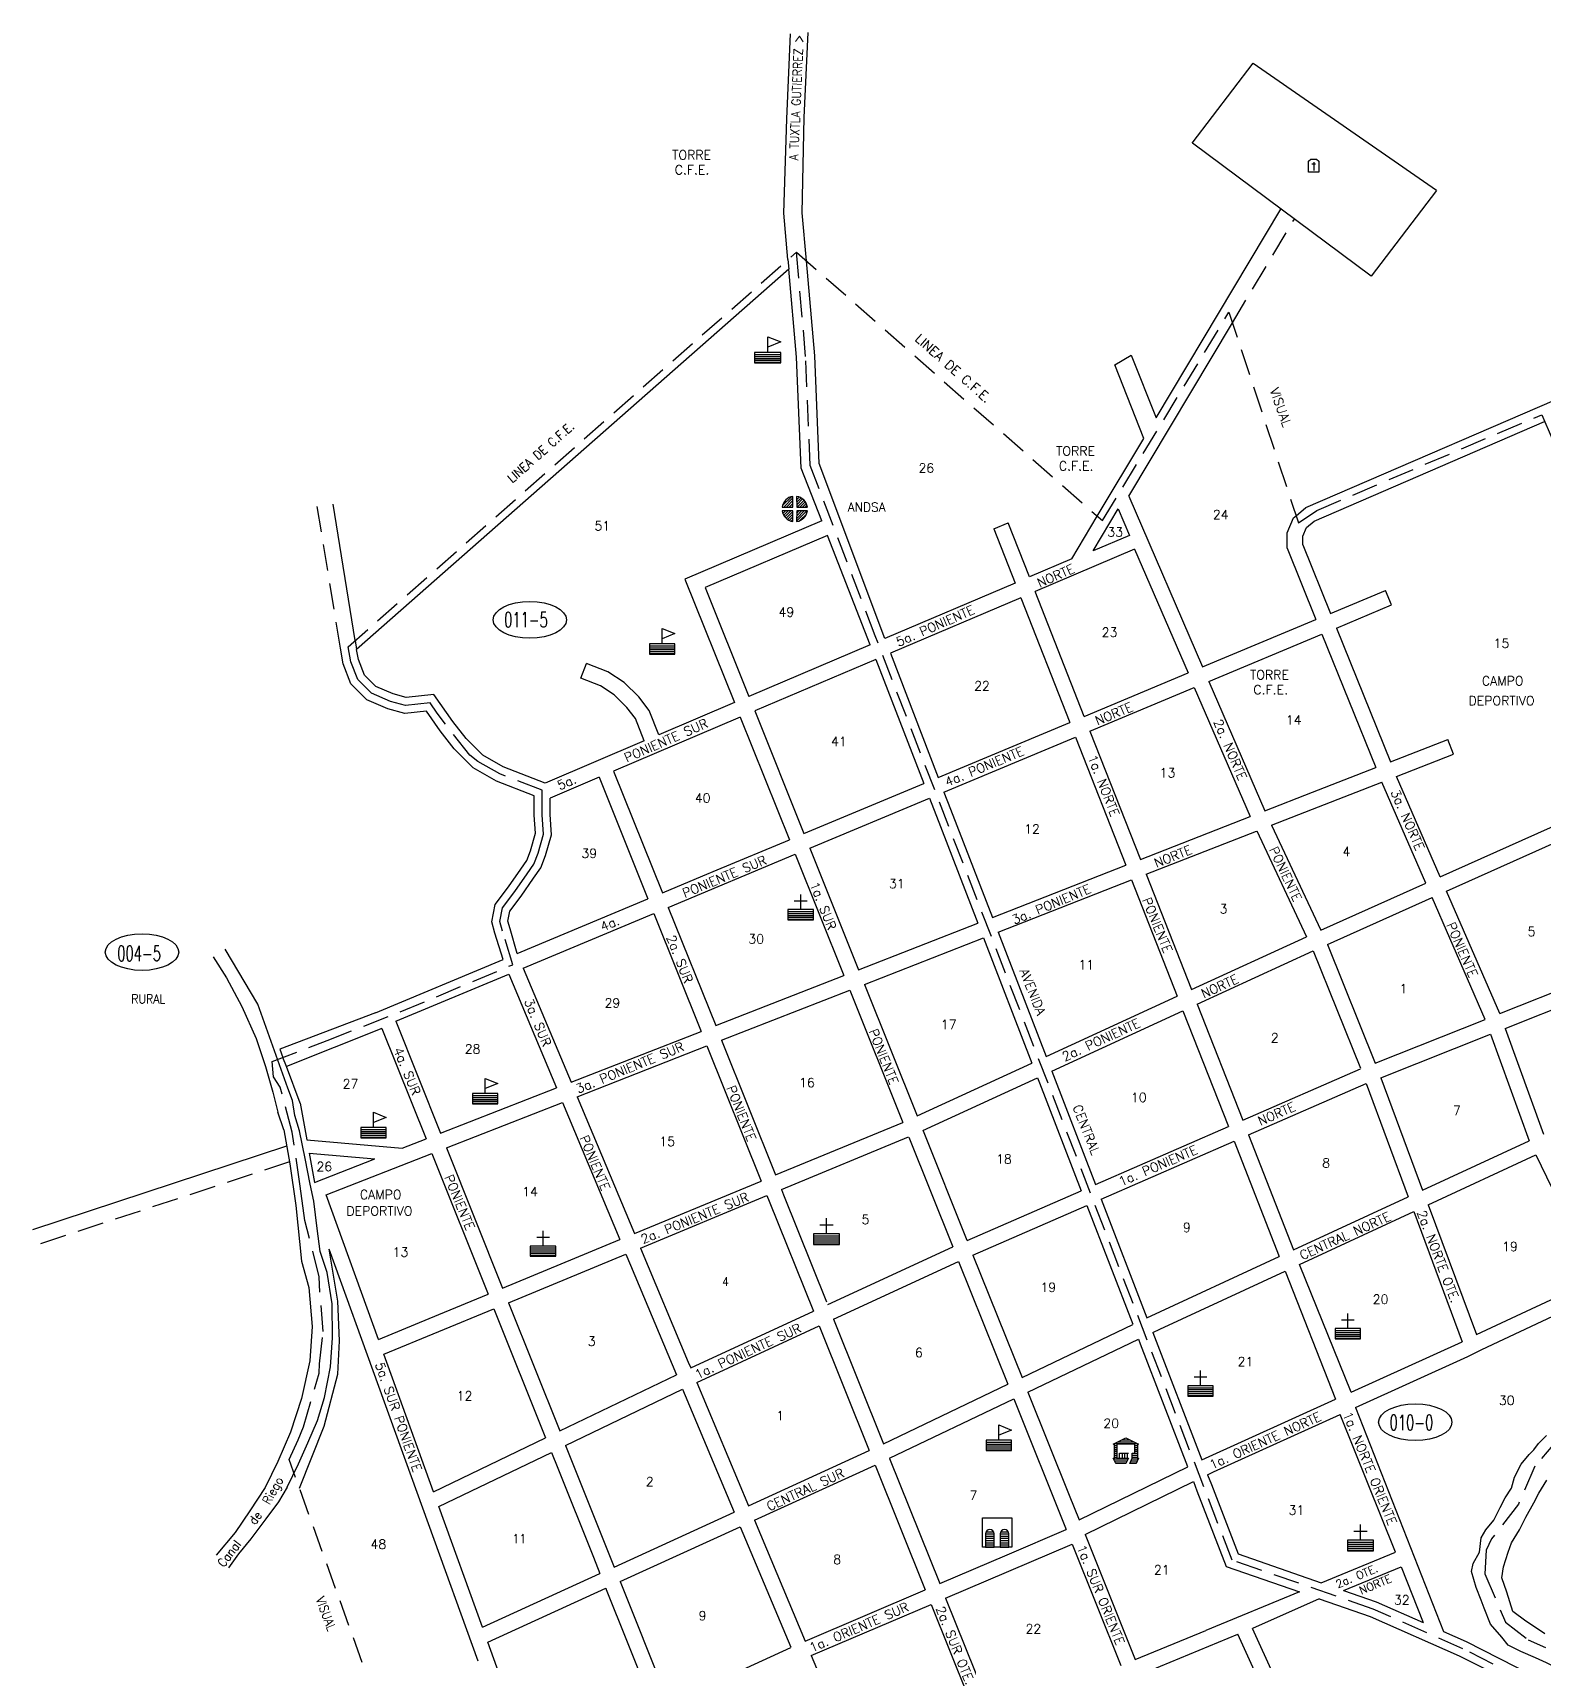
# Model space of a CAD drawing. Extents: x 510255 to 512040, y 1827586 to 1829486.
# Drawn here: x 510255 to 511408, y 1828244 to 1829486 of the extents above; entities that cross this region are included whole.
import ezdxf

# ---------------------------------------------------------------- set-up
doc = ezdxf.new("R2010")
doc.units = 0
doc.header["$LTSCALE"] = 80
doc.linetypes.add('HIDDEN', pattern=[0.375, 0.25, -0.125])
doc.layers.get('0').update_dxf_attribs({"linetype": 'CONTINUOUS'})
for name, color, linetype in [('4', 9, 'CONTINUOUS'), ('6', 10, 'CONTINUOUS'), ('9', 5, 'CONTINUOUS'), ('A', 3, 'CONTINUOUS'), ('C', 1, 'CONTINUOUS'), ('D', 6, 'CONTINUOUS'), ('F', 15, 'CONTINUOUS')]:
    doc.layers.add(name, color=color, linetype=linetype)
doc.styles.add('ROMANS', font='ROMANS', dxfattribs={"height": 7})

# ---------------------------------------------------------------- blocks, each defined once
blk = doc.blocks.new('ESC')
for p, q in [((0, -2), (0, 10)), ((0, 10), (10, 6)), ((10, 6), (0, 2)), ((-10, -3.5), (10, -3.5)), ((-10, -5), (10, -5)), ((-10, -6.5), (10, -6.5)), ((-10, -8), (10, -8)), ((-10, -9.5), (10, -9.5))]:
    blk.add_line(p, q)
blk.add_lwpolyline([(-10, -2), (-10, -10), (10, -10), (10, -2)], close=True)
blk = doc.blocks.new('PAL')
for p, q in [((-7.598076, 0.5), (-2.401924, 0.5)), ((2.401924, 0.5), (7.598076, 0.5)), ((-8, -1), (-2, -1)), ((-8, -2.5), (-2, -2.5)), ((-8, -4), (-2, -4)), ((-8, -5.5), (-2, -5.5)), ((-8, -7), (-2, -7)), ((-8, -8.5), (-2, -8.5)), ((-8, -10), (-2, -10)), ((2, -1), (8, -1)), ((2, -2.5), (8, -2.5)), ((2, -4), (8, -4)), ((2, -5.5), (8, -5.5)), ((2, -7), (8, -7)), ((2, -8.5), (8, -8.5)), ((2, -10), (8, -10))]:
    blk.add_line(p, q)
blk.add_lwpolyline([(-10, -10), (-10, 10), (10, 10), (10, -10)], close=True)
for points in [[(-2, -10), (-2, -1, 1), (-8, -1), (-8, -10)], [(8, -10), (8, -1, 1), (2, -1), (2, -10)]]:
    blk.add_lwpolyline(points, format="xyb")
blk = doc.blocks.new('ELL')
blk.add_circle((0, 0), 1)
blk = doc.blocks.new('SME')
for p, q in [((-9.88686, 1.5), (-1.498153, 1.506218)), ((-9.650157, 2.621921), (-2.621921, 9.650157)), ((-8.64984, 1.500917), (-1.499727, 8.65103)), ((-6.526947, 1.50249), (-1.49926, 6.530177)), ((-4.404053, 1.504064), (-1.498793, 4.409324)), ((-2.281159, 1.505637), (-1.498325, 2.288471)), ((-1.498153, 1.506218), (-1.5, 9.88686)), ((1.5, 9.88686), (1.524648, 1.506218)), ((1.507269, 7.415385), (3.47039, 9.378507)), ((1.513489, 5.300286), (4.919461, 8.706257)), ((1.51971, 3.185186), (6.189124, 7.8546)), ((1.524648, 1.506218), (9.88686, 1.5)), ((1.961737, 1.505893), (7.295316, 6.839471)), ((4.081481, 1.504317), (8.241248, 5.664083)), ((6.201226, 1.50274), (9.018655, 4.32017)), ((8.32097, 1.501164), (9.604462, 2.784657)), ((-1.498153, -1.433517), (-9.88686, -1.5)), ((-9.835546, -1.806109), (-9.526582, -1.497145)), ((-9.378507, -3.47039), (-7.388315, -1.480198)), ((-8.706257, -4.919461), (-5.250048, -1.463252)), ((-7.8546, -6.189124), (-3.111781, -1.446305)), ((-6.839471, -7.295316), (-1.498267, -1.954111)), ((-5.664083, -8.241248), (-1.49873, -4.075895)), ((-4.32017, -9.018655), (-1.499194, -6.197679)), ((-2.784656, -9.604462), (-1.499657, -8.319463)), ((-1.5, -9.88686), (-1.498153, -1.433517)), ((1.524648, -1.433517), (1.5, -9.88686)), ((1.500949, -9.561497), (9.565005, -1.497441)), ((1.507152, -7.433974), (7.460417, -1.480709)), ((1.513356, -5.30645), (5.355829, -1.463976)), ((1.519559, -3.178927), (3.251241, -1.447244)), ((9.88686, -1.5), (1.524648, -1.433517)), ((4.033158, -9.150609), (9.150609, -4.033158))]:
    blk.add_line(p, q)
for start, end in [(98.626927, 171.373073), (8.626927, 81.373073), (188.626927, 261.373073), (278.626927, 351.373073)]:
    blk.add_arc((0, 0), 10, start, end)
blk = doc.blocks.new('IGL')
for p, q in [((-5, 5), (5, 5)), ((0, -2), (0, 10)), ((-10, -3.5), (10, -3.5)), ((-10, -5), (10, -5)), ((-10, -6.5), (10, -6.5)), ((-10, -8), (10, -8)), ((-10, -9.5), (10, -9.5))]:
    blk.add_line(p, q)
blk.add_lwpolyline([(-10, -2), (-10, -10), (10, -10), (10, -2)], close=True)
blk = doc.blocks.new('PLZ')
for p, q in [((-9, 5.5), (9, 5.5)), ((-9, 4), (-7, 4)), ((-9, 2.5), (-7, 2.5)), ((-9, 1), (-7, 1)), ((-6, 7), (6, 7)), ((-3, 8.5), (3, 8.5)), ((7, 4), (9, 4)), ((7, 2.5), (9, 2.5)), ((7, 1), (9, 1)), ((-9.75, -6.5), (1.75, -6.5)), ((-9, -0.5), (-7, -0.5)), ((-9, -2), (-7, -2)), ((-9, -3.5), (-7, -3.5)), ((-9, -5), (-7, -5)), ((-9, -8), (1, -8)), ((-8.25, -9.5), (0.25, -9.5)), ((-5, -2), (2, -2)), ((-5, -6), (-5, -2)), ((-3, -2), (-3, -6)), ((-1, -2), (-1, -6)), ((1, -2), (1, -6)), ((3.25, -9.5), (8.25, -9.5)), ((4, -8), (9, -8)), ((4.75, -6.5), (9.75, -6.5)), ((5, -3.5), (9, -3.5)), ((5, -5), (9, -5)), ((7, -0.5), (9, -0.5)), ((7, -2), (9, -2))]:
    blk.add_line(p, q)
blk.add_lwpolyline([(0, 10), (10, 5), (9, 5), (9, -6), (10, -6), (8, -10), (3, -10), (5, -6), (5, -2), (7, -2), (7, 5), (-7, 5), (-7, -6), (2, -6), (0, -10), (-8, -10), (-10, -6), (-9, -6), (-9, 5), (-10, 5)], close=True)
blk = doc.blocks.new('CEM')
at = {"layer": 'A'}
for p, q in [((-3.774444, 3.46086), (-2.150444, 5.05986)), ((-3.774444, -4.94014), (-3.774444, 3.46086)), ((-2.150444, 5.05986), (2.290556, 5.05986)), ((-1.312444, 1.50686), (1.402556, 1.50686)), ((0.057556, 2.77586), (0.057556, -3.67114)), ((2.290556, 5.05986), (3.889556, 3.46086)), ((3.889556, 3.46086), (3.889556, -4.94014)), ((3.889556, -4.94014), (-3.774444, -4.94014))]:
    blk.add_line(p, q, dxfattribs=at)

msp = doc.modelspace()

# ---------------------------------------------------------------- linework, layer by layer
at = {"layer": '4', "linetype": 'HIDDEN'}
for points in [[(510526.769301, 1828185.910488), (510450.618886, 1828397.174799), (510457.583207, 1828412.273577), (510461.561088, 1828422.195722), (510473.517311, 1828463.021167), (510473.833289, 1828470.345798), (510476.50637, 1828494.884923), (510473.649733, 1828530.832756), (510473.517311, 1828536.70611), (510462.557438, 1828579.523035), (510460.564737, 1828594.459173), (510458.745998, 1828607.452059), (510452.943691, 1828646.94117), (510443.759168, 1828681.189869), (510438.777407, 1828689.155811), (510437.702318, 1828700.814812), (510479.663864, 1828717.004366), (510535.336446, 1828738.69528), (510621.210584, 1828774.700057), (510613.433311, 1828800.336755), (510611.347897, 1828807.64033), (510613.433311, 1828818.074008), (510622.817675, 1828830.594422), (510632.202039, 1828844.158203), (510637.415575, 1828851.461778), (510640.543696, 1828859.808721), (510644.714525, 1828874.41587), (510643.671818, 1828889.02302), (510643.671818, 1828907.803641), (510611.347897, 1828920.324055), (510594.664583, 1828929.714365), (510588.359902, 1828934.679478), (510563.451098, 1828966.543238), (510558.169834, 1828974.579181), (510539.401106, 1828972.492446), (510527.931328, 1828975.622549), (510513.333428, 1828981.882756), (510502.906357, 1828992.316434), (510497.692822, 1829005.880216), (510495.607407, 1829017.357262), (510837.775105, 1829318.436045), (511071.285489, 1829113.531956), (511167.815996, 1829272.473801), (511220.752081, 1829111.973702), (511234.764574, 1829121.323222), (511406.510412, 1829194.317739), (511607.387505, 1828724.393815)], [(511482.202076, 1828153.904734), (511480.823273, 1828155.916883), (511441.056632, 1828194.407316), (511396.157933, 1828227.595531), (511346.169717, 1828252.872957), (511277.836436, 1828283.06974), (511170.246997, 1828320.454126), (510897.819131, 1829025.730906), (510848.156212, 1829155.606534), (510844.768015, 1829238.82531), (510837.775105, 1829318.436045)], [(511419.223266, 1828413.229342), (511401.303604, 1828392.063007), (511388.728701, 1828363.156045), (511368.285551, 1828336.730032), (511363.997746, 1828327.934675), (511363.001388, 1828310.011311), (511378.841553, 1828273.194982), (511396.100616, 1828259.683431), (511409.250009, 1828253.704461)]]:
    msp.add_lwpolyline(points, dxfattribs=at)
at = {"layer": '6', "linetype": 'CONTINUOUS'}
for p, q in [((510843.568746, 1829421.049875), (510846.677797, 1829485.910878)), ((510830.27632, 1829419.995225), (510833.288835, 1829484.907086)), ((510828.149663, 1829348.018523), (510830.27632, 1829419.995225)), ((510842.16157, 1829348.496663), (510843.568746, 1829421.049875)), ((510831.252304, 1829312.696529), (510828.149663, 1829348.018523)), ((510845.388916, 1829311.754967), (510842.16157, 1829348.496663))]:
    msp.add_line(p, q, dxfattribs=at)
at = {"layer": '6', "color": 10}
msp.add_line((510516.522583, 1828738.076227), (510613.999748, 1828778.826135), dxfattribs=at)
at = {"layer": '6', "color": 10, "linetype": 'CONTINUOUS'}
for p, q in [((510516.522583, 1828738.076227), (510443.591659, 1828710.381364)), ((510443.591659, 1828710.381364), (510445.88197, 1828703.970676))]:
    msp.add_line(p, q, dxfattribs=at)
at = {"layer": '6', "linetype": 'CONTINUOUS'}
for points in [[(511112.199579, 1829191.978481), (511207.509279, 1829351.272563)], [(511102.783153, 1829176.240513), (511080.78815, 1829232.363311), (511093.300635, 1829239.666886), (511112.199579, 1829191.978481)], [(511219.029076, 1829117.197784), (511226.5555, 1829123.4736), (511451.57775, 1829220.787843)], [(511067.260999, 1829116.871226), (511102.783153, 1829176.240513)], [(510500.865042, 1829021.983539), (510484.125182, 1829125.973294)], [(510607.663892, 1828798.689393), (510605.179349, 1828807.390804), (510607.816316, 1828820.58399), (510617.948293, 1828834.101853), (510627.292969, 1828847.608272), (510632.073924, 1828854.30585), (510634.840562, 1828861.688225), (510638.654352, 1828875.044949), (510637.671818, 1828888.809142), (510637.671818, 1828903.693315), (510608.779699, 1828914.884448), (510591.003277, 1828924.890021), (510576.589989, 1828939.312442), (510565.850435, 1828953.282709), (510555.310133, 1828968.224265), (510538.926099, 1828966.402664), (510525.949603, 1828969.943951), (510509.906435, 1828976.823951), (510497.76254, 1828988.975541), (510491.890188, 1829004.253331), (510489.704068, 1829016.284608)], [(510448.689666, 1828636.166059), (510254.770792, 1828572.479397)]]:
    msp.add_lwpolyline(points, dxfattribs=at)
at = {"layer": '6', "linetype": 'HIDDEN'}
for points in [[(511170.450944, 1829264.484743), (511217.796962, 1829343.615623)], [(510489.704068, 1829016.284608), (510472.101312, 1829124.403948)], [(510450.842558, 1828624.242523), (510258.515064, 1828561.078501)]]:
    msp.add_lwpolyline(points, dxfattribs=at)
at = {"layer": '6', "color": 10, "linetype": 'CONTINUOUS'}
msp.add_lwpolyline([(510613.999748, 1828778.826135), (510607.663892, 1828798.689393)], dxfattribs=at)
at = {"layer": '9', "color": 5}
for p, q in [((510392.667801, 1828780.790465), (510402.85996, 1828764.768142)), ((510426.605907, 1828744.730922), (510401.712049, 1828786.579274)), ((510402.85996, 1828764.768142), (510414.546837, 1828742.842265)), ((510402.85996, 1828764.768142), (510402.85996, 1828764.768142)), ((510414.546837, 1828742.842265), (510425.361556, 1828718.39745)), ((510414.546837, 1828742.842265), (510414.546837, 1828742.842265)), ((510449.643996, 1828680.467459), (510426.605907, 1828744.730922)), ((510425.361556, 1828718.39745), (510432.667608, 1828697.038502)), ((510425.361556, 1828718.39745), (510425.361556, 1828718.39745)), ((510432.667608, 1828697.038502), (510438.253868, 1828677.449517)), ((510432.667608, 1828697.038502), (510432.667608, 1828697.038502)), ((510449.643996, 1828680.467459), (510449.643996, 1828680.467459)), ((510453.11161, 1828671.07058), (510449.643996, 1828680.467459)), ((510438.253868, 1828677.449517), (510441.891973, 1828662.335175)), ((510438.253868, 1828677.449517), (510438.253868, 1828677.449517)), ((510453.11161, 1828671.07058), (510453.11161, 1828671.07058)), ((510455.000874, 1828659.672922), (510453.11161, 1828671.07058)), ((510455.000874, 1828659.672922), (510455.000874, 1828659.672922)), ((510458.457485, 1828648.08795), (510455.000874, 1828659.672922)), ((510446.416323, 1828648.756703), (510451.087427, 1828622.886345)), ((510458.457485, 1828648.08795), (510458.457485, 1828648.08795)), ((510462.914816, 1828626.974025), (510458.457485, 1828648.08795)), ((510451.087427, 1828622.886345), (510455.728407, 1828590.947658)), ((510451.087427, 1828622.886345), (510451.087427, 1828622.886345)), ((510462.914816, 1828626.974025), (510462.914816, 1828626.974025)), ((510466.534941, 1828607.356864), (510462.914816, 1828626.974025)), ((510466.534941, 1828607.356864), (510466.534941, 1828607.356864)), ((510469.522725, 1828594.217223), (510466.534941, 1828607.356864)), ((510469.522725, 1828594.217223), (510469.522725, 1828594.217223)), ((510472.035343, 1828573.550784), (510469.522725, 1828594.217223)), ((510455.728407, 1828590.947658), (510460.083407, 1828548.555535)), ((510455.728407, 1828590.947658), (510455.728407, 1828590.947658)), ((510472.035343, 1828573.550784), (510472.035343, 1828573.550784)), ((510474.359214, 1828555.820691), (510472.035343, 1828573.550784)), ((510474.359214, 1828555.820691), (510474.359214, 1828555.820691)), ((510479.721126, 1828539.889457), (510474.359214, 1828555.820691)), ((510460.083407, 1828548.555535), (510465.68139, 1828528.362944)), ((510460.083407, 1828548.555535), (510460.083407, 1828548.555535)), ((510479.721126, 1828539.889457), (510479.721126, 1828539.889457)), ((510483.334637, 1828516.021869), (510479.721126, 1828539.889457)), ((510465.68139, 1828528.362944), (510468.133823, 1828498.58496)), ((510465.68139, 1828528.362944), (510465.68139, 1828528.362944)), ((510483.334637, 1828516.021869), (510483.334637, 1828516.021869)), ((510483.621249, 1828489.989076), (510483.334637, 1828516.021869)), ((510468.133823, 1828498.58496), (510466.444593, 1828472.524429)), ((510468.133823, 1828498.58496), (510468.133823, 1828498.58496)), ((510482.175633, 1828468.041846), (510483.621249, 1828489.989076)), ((510483.621249, 1828489.989076), (510483.621249, 1828489.989076)), ((510466.444593, 1828472.524429), (510459.960206, 1828443.878465)), ((510466.444593, 1828472.524429), (510466.444593, 1828472.524429)), ((510477.464245, 1828444.422737), (510482.175633, 1828468.041846)), ((510482.175633, 1828468.041846), (510482.175633, 1828468.041846)), ((510459.960206, 1828443.878465), (510451.504501, 1828418.11295)), ((510459.960206, 1828443.878465), (510459.960206, 1828443.878465)), ((510472.332855, 1828427.028408), (510477.464245, 1828444.422737)), ((510477.464245, 1828444.422737), (510477.464245, 1828444.422737)), ((510451.504501, 1828418.11295), (510441.983147, 1828395.683175)), ((510451.504501, 1828418.11295), (510451.504501, 1828418.11295)), ((510464.867236, 1828409.855932), (510472.332855, 1828427.028408)), ((510472.332855, 1828427.028408), (510472.332855, 1828427.028408)), ((510457.830392, 1828393.996752), (510464.867236, 1828409.855932)), ((510464.867236, 1828409.855932), (510464.867236, 1828409.855932)), ((510441.983147, 1828395.683175), (510432.246724, 1828375.821303)), ((510441.983147, 1828395.683175), (510441.983147, 1828395.683175)), ((510449.099147, 1828376.151746), (510457.830392, 1828393.996752)), ((510457.830392, 1828393.996752), (510457.830392, 1828393.996752)), ((510432.246724, 1828375.821303), (510420.558756, 1828357.983009)), ((510432.246724, 1828375.821303), (510432.246724, 1828375.821303)), ((510449.099147, 1828376.151746), (510442.500843, 1828364.987728)), ((510420.558756, 1828357.983009), (510409.305683, 1828341.593914)), ((510420.558756, 1828357.983009), (510420.558756, 1828357.983009)), ((510442.500843, 1828364.987728), (510432.777316, 1828351.96611)), ((510432.777316, 1828351.96611), (510421.301403, 1828336.676482)), ((510432.777316, 1828351.96611), (510432.777316, 1828351.96611)), ((510409.305683, 1828341.593914), (510394.774677, 1828324.126839)), ((510409.305683, 1828341.593914), (510409.305683, 1828341.593914)), ((510421.301403, 1828336.676482), (510412.058329, 1828325.177117)), ((510421.301403, 1828336.676482), (510421.301403, 1828336.676482)), ((510412.058329, 1828325.177117), (510404.371236, 1828314.60469)), ((510412.058329, 1828325.177117), (510412.058329, 1828325.177117))]:
    msp.add_line(p, q, dxfattribs=at)
at = {"layer": '9', "linetype": 'CONTINUOUS'}
msp.add_line((510446.416323, 1828648.756703), (510441.891973, 1828662.335175), dxfattribs=at)
for points in [[(511367.481424, 1828271.480821), (511362.643926, 1828283.69352), (511360.202919, 1828289.799512), (511356.54141, 1828299.569099), (511352.879901, 1828311.781082), (511354.100404, 1828317.887074), (511358.982416, 1828326.435463), (511360.202919, 1828337.426248), (511363.864429, 1828343.532239), (511369.966944, 1828350.859429), (511374.848956, 1828360.629016), (511378.510465, 1828367.956206), (511383.392477, 1828375.283396), (511385.833483, 1828383.831785), (511390.715496, 1828393.601372), (511396.818011, 1828400.928562), (511400.47952, 1828404.592157), (511404.141029, 1828409.47695), (511410.243544, 1828415.582942)], [(511408.978527, 1828264.153631), (511401.655509, 1828269.038425), (511394.332491, 1828273.923218), (511384.568467, 1828281.250408), (511379.764095, 1828295.907293), (511376.102585, 1828306.898078), (511377.323089, 1828315.446466), (511380.984598, 1828326.437252), (511383.425604, 1828333.764442), (511389.528119, 1828343.534028), (511394.410131, 1828353.303615), (511400.512646, 1828364.2944), (511404.174155, 1828371.62159), (511410.276671, 1828381.391177)], [(511478.547201, 1828171.466727), (511478.547201, 1828184.775739), (511472.444686, 1828196.987722), (511460.239655, 1828211.642102), (511449.255128, 1828221.411689), (511433.388588, 1828231.181276), (511419.963055, 1828237.287267), (511410.199031, 1828242.172061), (511401.655509, 1828245.835656), (511390.670982, 1828250.720449), (511380.906958, 1828255.605243), (511376.024945, 1828261.711234), (511367.481424, 1828271.480821)]]:
    msp.add_lwpolyline(points, dxfattribs=at)
at = {"layer": 'A', "linetype": 'CONTINUOUS'}
for p, q in [((511186.264546, 1829462.674095), (511326.086706, 1829365.754304)), ((511275.117236, 1829301.180866), (511275.161465, 1829301.370288))]:
    msp.add_line(p, q, dxfattribs=at)
for points in [[(511139.742142, 1829401.4194), (511186.264546, 1829462.674095)], [(511326.243354, 1829365.402512), (511276.345329, 1829300.039114), (511139.987466, 1829401.527848)]]:
    msp.add_lwpolyline(points, dxfattribs=at)
at = {"layer": 'F', "color": 15, "linetype": 'CONTINUOUS'}
for p, q in [((510831.252304, 1829312.696529), (510831.903951, 1829305.277861)), ((510831.903951, 1829305.277861), (510502.117049, 1829015.093137)), ((510500.865042, 1829021.983539), (510502.117049, 1829015.093137))]:
    msp.add_line(p, q, dxfattribs=at)
at = {"layer": 'F', "linetype": 'CONTINUOUS'}
for p, q in [((510851.755538, 1829239.274196), (510845.388916, 1829311.754967)), ((510837.780492, 1829238.376424), (510831.903951, 1829305.277861)), ((510841.233285, 1829153.571064), (510837.780492, 1829238.376424)), ((510855.100745, 1829157.111317), (510851.755538, 1829239.274196)), ((510856.989636, 1829113.376946), (510841.233285, 1829153.571064)), ((510905.083038, 1829023.576898), (510855.100745, 1829157.111317)), ((510894.035174, 1829018.874556), (510861.371047, 1829102.200057)), ((510988.260453, 1829107.358395), (510999.399263, 1829111.817064)), ((511015.579983, 1829070.608107), (510999.399263, 1829111.817064)), ((511212.24948, 1829092.472408), (511234.183453, 1829038.089518)), ((511224.24948, 1829094.967804), (511245.297569, 1829042.735653)), ((511057.371, 1828964.175), (511019.967563, 1829059.433845)), ((511245.297569, 1829042.735653), (511287.267889, 1829060.280888)), ((511291.871466, 1829049.200652), (511287.267889, 1829060.280888)), ((511147.683, 1829001.929), (511234.183453, 1829038.089518)), ((511238.671991, 1829026.960677), (511279.766633, 1828925.071002)), ((511249.782709, 1829031.605499), (511290.956982, 1828929.428962)), ((510673.092143, 1828993.422851), (510677.549948, 1829004.564124)), ((511057.371, 1828964.175), (511136.61, 1828997.3)), ((511339.110658, 1828935.304025), (511334.755958, 1828946.486001)), ((510766.220669, 1828842.461239), (510777.294579, 1828847.090576)), ((511374.422653, 1828737.420129), (511469.703884, 1828775.227563)), ((511378.619557, 1828726.175278), (511474.60529, 1828764.262256)), ((511279.406258, 1828699.717782), (511363.262835, 1828732.991932)), ((510521.347549, 1828726.01842), (510448.533408, 1828697.056957)), ((511283.589437, 1828688.467484), (511367.460755, 1828721.747483)), ((510458.942602, 1828668.99071), (510464.045759, 1828641.134462)), ((510464.045759, 1828641.134462), (510536.72977, 1828634.657752)), ((510465.904227, 1828630.989774), (510515.942333, 1828626.53099)), ((510465.904227, 1828630.989774), (510470.010675, 1828608.574198)), ((510518.802804, 1828488.786921), (510478.880696, 1828599.156835)), ((510594.8526, 1828243.258113), (510481.142813, 1828557.623757)), ((511260.986, 1828448.641), (511221.546, 1828546.057)), ((510518.802804, 1828488.786921), (510564.730202, 1828507.807267)), ((511350.008, 1828475.855), (511360.821318, 1828481.203515)), ((510560.816296, 1828372.635104), (510522.888333, 1828477.491939)), ((511294.82658, 1828326.593378), (511252.65, 1828431.681)), ((510598.208191, 1828269.260296), (510564.91919, 1828361.292113)), ((511221.532334, 1828296.281552), (511150.054442, 1828266.794156)), ((510636.393838, 1828163.691059), (510602.303547, 1828257.938148))]:
    msp.add_line(p, q, dxfattribs=at)
at = {"layer": 'F'}
for p, q in [((511091.368401, 1829132.311615), (511147.683, 1829001.929)), ((511083.250634, 1829122.509412), (511091.944906, 1829102.154233)), ((510988.260453, 1829107.358395), (511004.535581, 1829065.907239)), ((511095.827732, 1829091.72248), (511136.61, 1828997.3)), ((510752.538849, 1829068.919184), (510790.336637, 1828974.736976)), ((510768.03649, 1829062.473736), (510801.363218, 1828979.430259)), ((511008.923002, 1829054.732909), (511046.297, 1828959.545)), ((511249.782709, 1829031.605499), (511291.871466, 1829049.200652)), ((511152.44103, 1828990.91193), (511238.671991, 1829026.960677)), ((510898.361856, 1829007.674373), (510934.935, 1828912.991)), ((510909.410055, 1829012.376857), (510946.011, 1828917.621)), ((511152.441, 1828990.912), (511195.137, 1828892.058)), ((511061.758, 1828953.002), (511141.368897, 1828986.283238)), ((511141.368897, 1828986.283238), (511183.954, 1828887.686)), ((510805.851, 1828968.299), (510843.403, 1828874.727)), ((510794.807018, 1828963.597956), (510832.331, 1828870.098)), ((510946.011, 1828917.621), (511046.297, 1828959.545)), ((511061.758, 1828953.002), (511100.253, 1828854.964)), ((510950.336, 1828906.423), (511050.684, 1828948.373)), ((511050.684, 1828948.373), (511089.077, 1828850.594)), ((511329.024606, 1828841.856191), (511520.506044, 1828927.640867)), ((510687.090549, 1828917.75021), (510724.351741, 1828824.95831)), ((510698.133288, 1828922.450371), (510735.423822, 1828829.586925)), ((510843.403, 1828874.727), (510934.935, 1828912.991)), ((510847.873, 1828863.589), (510939.261, 1828901.793)), ((510939.261, 1828901.793), (510947.568, 1828880.287)), ((510950.336, 1828906.423), (510955.385, 1828893.353)), ((511195.137, 1828892.058), (511231.658, 1828906.336)), ((510955.385, 1828893.353), (510987.275, 1828810.795)), ((511200.251, 1828881.173), (511236.028, 1828895.159)), ((510947.568, 1828880.287), (510976.098, 1828806.426)), ((511100.253, 1828854.964), (511183.936, 1828887.679)), ((511189.05, 1828876.794), (511226.945, 1828796.124)), ((511200.251, 1828881.173), (511237.85, 1828801.131)), ((510777.294579, 1828847.090576), (510832.331, 1828870.098)), ((511104.639, 1828843.794), (511188.715, 1828876.663)), ((511333.808739, 1828830.850519), (511426.31553, 1828872.294935)), ((510739.896, 1828818.45), (510836.801, 1828858.96)), ((510836.801, 1828858.96), (510873.916, 1828766.478)), ((510847.873, 1828863.589), (510885.093, 1828770.848)), ((510735.423822, 1828829.586925), (510766.220669, 1828842.461239)), ((510987.275, 1828810.795), (511089.077, 1828850.594)), ((511104.639, 1828843.794), (511139.216989, 1828755.730995)), ((510991.598, 1828799.601), (511093.463, 1828839.425)), ((511093.463, 1828839.425), (511128.298786, 1828750.704901)), ((511237.898, 1828801.031), (511318.072708, 1828836.949685)), ((510624.581857, 1828783.24994), (510724.351741, 1828824.95831)), ((510739.896, 1828818.45), (510776.119, 1828728.245)), ((511243.10378, 1828790.21335), (511322.85688, 1828825.943923)), ((510629.219645, 1828772.182269), (510728.824, 1828813.821)), ((510728.824, 1828813.821), (510764.942, 1828723.876)), ((510885.093, 1828770.848), (510976.098, 1828806.426)), ((510889.562, 1828759.711), (510980.422, 1828795.232)), ((510980.422, 1828795.232), (511017.348, 1828699.636)), ((510991.598, 1828799.601), (511028.27, 1828704.663)), ((511139.216989, 1828755.730995), (511226.949, 1828796.114)), ((511243.10378, 1828790.21335), (511279.406258, 1828699.717782)), ((511143.61, 1828744.543), (511232.146456, 1828785.295477)), ((511232.146456, 1828785.295477), (511268.085, 1828695.71)), ((510532.052177, 1828731.562259), (510618.148916, 1828767.554248)), ((510618.148916, 1828767.554248), (510654.537757, 1828680.714296)), ((510629.219645, 1828772.182269), (510665.717203, 1828685.084079)), ((510776.119, 1828728.245), (510873.916, 1828766.478)), ((510780.591, 1828717.109), (510878.385, 1828755.341)), ((510878.385, 1828755.341), (510918.868, 1828654.469)), ((510889.562, 1828759.711), (510929.838, 1828659.355)), ((511028.27, 1828704.663), (511128.298786, 1828750.704901)), ((511143.61, 1828744.543), (511178.348, 1828656.074)), ((510532.052177, 1828731.562259), (510566.216536, 1828646.185481)), ((511032.603344, 1828693.447158), (511132.692, 1828739.517)), ((511132.692, 1828739.517), (511167.34, 1828651.275)), ((510521.347549, 1828726.01842), (510555.041183, 1828641.816523)), ((510665.717203, 1828685.084079), (510764.942, 1828723.876)), ((510780.591, 1828717.109), (510821.875, 1828614.301)), ((511367.460755, 1828721.747483), (511396.821, 1828640.457)), ((511378.619557, 1828726.175278), (511407.75, 1828645.523)), ((510670.356, 1828674.014), (510769.414, 1828712.74)), ((510769.414, 1828712.74), (510810.788, 1828609.709)), ((510929.838, 1828659.355), (511017.348, 1828699.636)), ((511032.603344, 1828693.447158), (511065.962902, 1828607.081957)), ((511178.348, 1828656.074), (511268.25, 1828695.266)), ((510566.216536, 1828646.185481), (510654.537757, 1828680.714296)), ((510934.313, 1828648.205), (511021.681, 1828688.42)), ((511021.681, 1828688.42), (511023.133, 1828684.661)), ((511023.133, 1828684.661), (511054.953286, 1828602.282124)), ((511182.737, 1828644.897), (511272.447, 1828684.005)), ((511272.447, 1828684.005), (511304.59, 1828597.742)), ((511283.589437, 1828688.467484), (511315.512, 1828602.8)), ((510570.675103, 1828635.043515), (510659.177, 1828669.643)), ((510659.177, 1828669.643), (510702.997, 1828565.069)), ((510670.356, 1828674.014), (510714.084, 1828569.661)), ((510821.875, 1828614.301), (510918.868, 1828654.469)), ((510536.72977, 1828634.657752), (510555.041183, 1828641.816523)), ((510826.347, 1828603.164), (510923.338, 1828643.332)), ((510923.398, 1828643.181), (510956.957, 1828559.562)), ((510934.425, 1828647.924), (510967.87, 1828564.587)), ((511065.962902, 1828607.081957), (511167.34, 1828651.275)), ((511182.737, 1828644.897), (511217.152764, 1828557.245891)), ((510478.880696, 1828599.156835), (510559.499685, 1828630.674527)), ((510559.499685, 1828630.674527), (510602.419534, 1828523.415906)), ((510570.675103, 1828635.043515), (510613.506617, 1828528.007504)), ((511070.291, 1828595.878), (511171.729, 1828640.098)), ((511171.729, 1828640.098), (511206.244948, 1828552.194439)), ((511315.512, 1828602.8), (511396.799, 1828640.447)), ((511319.714, 1828591.522), (511402.022, 1828629.641)), ((511402.022, 1828629.641), (511447.725581, 1828535.091903)), ((510470.010675, 1828608.574198), (510515.942333, 1828626.53099)), ((510714.084, 1828569.661), (510810.788, 1828609.709)), ((510718.722514, 1828558.593213), (510815.26, 1828598.573)), ((510815.26, 1828598.573), (510817.011, 1828594.211)), ((510817.011, 1828594.211), (510850.680695, 1828510.365322)), ((510826.347, 1828603.164), (510827.925, 1828599.235)), ((510827.925, 1828599.235), (510860.706, 1828517.602)), ((510967.962, 1828564.359), (511054.953286, 1828602.282124)), ((511070.291, 1828595.878), (511105.234912, 1828505.413228)), ((511217.152764, 1828557.245891), (511304.59, 1828597.742)), ((511319.714, 1828591.522), (511356.617869, 1828492.485125)), ((510972.433, 1828553.218), (511059.281, 1828591.078)), ((511059.281, 1828591.078), (511094.323, 1828500.359)), ((511221.546, 1828546.057), (511308.793, 1828586.464)), ((511308.793, 1828586.464), (511345.808, 1828487.127)), ((510613.506617, 1828528.007504), (510702.997, 1828565.069)), ((510617.965, 1828516.866), (510707.635, 1828554.001)), ((510707.635, 1828554.001), (510711.196, 1828545.505)), ((510718.722514, 1828558.593213), (510755.177, 1828471.598)), ((510861.586, 1828515.411), (510956.965, 1828559.542)), ((510711.196, 1828545.505), (510746.226647, 1828461.90583)), ((510866.063, 1828504.26), (510961.44, 1828548.39)), ((510961.44, 1828548.39), (510999.068668, 1828454.628841)), ((510972.433, 1828553.218), (511009.919192, 1828459.812092)), ((511105.234912, 1828505.413228), (511206.244948, 1828552.194439)), ((511115.043, 1828496.731), (511210.638, 1828541.005)), ((511210.638, 1828541.005), (511249.034, 1828443.218)), ((510564.730202, 1828507.807267), (510602.419534, 1828523.415906)), ((510617.965, 1828516.866), (510657.124875, 1828419.005421)), ((510522.888333, 1828477.491939), (510606.877813, 1828512.274468)), ((510606.877813, 1828512.274468), (510646.28764, 1828413.787547)), ((510757.079, 1828467.057), (510850.680695, 1828510.365322)), ((510866.063, 1828504.26), (510904.194, 1828409.306)), ((510761.72, 1828455.982), (510855.158, 1828499.215)), ((510855.158, 1828499.215), (510893.332, 1828404.153)), ((511009.919192, 1828459.812092), (511094.397, 1828500.167)), ((511109.594, 1828494.128), (511115.043, 1828496.731)), ((511109.594, 1828494.128), (511147.120967, 1828396.976085)), ((511014.397622, 1828448.65182), (511098.734, 1828488.94)), ((511098.734, 1828488.94), (511100.079, 1828485.457)), ((511100.079, 1828485.457), (511136.175, 1828392.01)), ((511260.986, 1828448.641), (511345.808, 1828487.127)), ((510755.177, 1828471.598), (510757.054, 1828467.118)), ((511264.368, 1828436.998), (511350.008, 1828475.855)), ((510657.124875, 1828419.005421), (510746.226647, 1828461.90583)), ((510761.72, 1828455.982), (510801.104, 1828361.998)), ((510904.194, 1828409.306), (510999.068668, 1828454.628841)), ((510661.593, 1828407.838), (510750.871, 1828450.823)), ((510750.871, 1828450.823), (510790.184, 1828357.007)), ((510908.674, 1828398.148), (511003.547495, 1828443.468759)), ((511003.547495, 1828443.468759), (511043.561484, 1828343.765855)), ((511014.397622, 1828448.65182), (511045.967, 1828369.99)), ((511147.120967, 1828396.976085), (511249.034, 1828443.218)), ((511155.957, 1828387.808), (511252.65, 1828431.681)), ((511264.368746, 1828436.998338), (511331.555395, 1828265.891)), ((510560.816296, 1828372.635104), (510646.28764, 1828413.787547)), ((510661.593, 1828407.838), (510698.671, 1828315.179)), ((510564.91919, 1828361.292113), (510650.756216, 1828402.620375)), ((510650.756216, 1828402.620375), (510655.533555, 1828390.681592)), ((510801.104, 1828361.998), (510893.332, 1828404.153)), ((510805.743913, 1828350.92496), (510897.808, 1828393.005)), ((510897.824, 1828392.964), (510936.021746, 1828297.841891)), ((510908.734, 1828397.999), (510947.060598, 1828302.554828)), ((510655.533555, 1828390.681592), (510682.75, 1828322.666)), ((511053.47684, 1828351.279409), (511136.332, 1828391.603)), ((511057.956762, 1828340.113884), (511140.672, 1828380.369)), ((511140.672, 1828380.369), (511143.384, 1828373.346)), ((511151.5, 1828385.639), (511155.957, 1828387.808)), ((511151.5, 1828385.639), (511154.427, 1828378.061)), ((511045.967, 1828369.99), (511053.47684, 1828351.279409)), ((511143.384, 1828373.346), (511165.652, 1828315.699)), ((511154.427, 1828378.061), (511174.842, 1828325.209)), ((510698.671, 1828315.179), (510790.184, 1828357.007)), ((510703.134, 1828304.025), (510794.824096, 1828345.934044)), ((510794.824096, 1828345.934044), (510833.35, 1828253.996)), ((510805.743913, 1828350.92496), (510844.369, 1828258.75)), ((510998.487, 1828324.517), (511043.561484, 1828343.765855)), ((510951.533462, 1828291.417197), (511048.031898, 1828332.626254)), ((511048.031898, 1828332.626254), (511085.202, 1828240.007)), ((511057.956762, 1828340.113884), (511096.294, 1828244.588)), ((510682.75, 1828322.666), (510687.744143, 1828310.184643)), ((510947.060598, 1828302.554828), (510998.487, 1828324.517)), ((511174.842, 1828325.209), (511238.187794, 1828303.198301)), ((511238.187794, 1828303.198301), (511294.82658, 1828326.593378)), ((510598.208191, 1828269.260296), (510687.744143, 1828310.184643)), ((511165.652, 1828315.699), (511221.532334, 1828296.281552)), ((511255.259859, 1828297.266288), (511299.21323, 1828315.421448)), ((511299.21323, 1828315.421448), (511315.954363, 1828272.785103)), ((510602.303547, 1828257.938148), (510692.207172, 1828299.030645)), ((510692.207172, 1828299.030645), (510692.642427, 1828297.942856)), ((510692.642427, 1828297.942856), (510729.360706, 1828206.182866)), ((510703.134, 1828304.025), (510740.287514, 1828211.177235)), ((510844.386, 1828258.709), (510936.021746, 1828297.841891)), ((511221.441451, 1828296.281098), (511221.483572, 1828296.298496)), ((511255.259859, 1828297.266288), (511280.037, 1828288.657)), ((510849.024, 1828247.641), (510940.495615, 1828286.703262)), ((510940.495615, 1828286.703262), (510977.166, 1828195.382)), ((510951.533462, 1828291.417197), (510988.258, 1828199.964)), ((511236.640024, 1828290.951018), (511275.636, 1828277.483)), ((511280.037, 1828288.657), (511315.954363, 1828272.785103)), ((511275.636, 1828277.483), (511343.602, 1828247.448)), ((511096.294, 1828244.588), (511150.054442, 1828266.794156)), ((511100.764, 1828233.451), (511174.58809, 1828263.94441)), ((511331.555395, 1828265.891), (511348.738, 1828258.298)), ((511348.738, 1828258.298), (511399.317, 1828232.721)), ((510740.287514, 1828211.177235), (510833.449, 1828253.759)), ((510849.024, 1828247.641), (510886.598, 1828157.973)), ((511343.602, 1828247.448), (511392.999, 1828222.47))]:
    msp.add_line(p, q, dxfattribs=at)
at = {"layer": 'F', "linetype": 'CONTINUOUS'}
for points in [[(511091.368401, 1829132.311615), (511170.450944, 1829264.484743)], [(511224.24948, 1829094.967804), (511224.24948, 1829101.759716), (511227.025576, 1829108.241193), (511232.909415, 1829113.14736), (511408.708974, 1829189.174512)], [(510856.989636, 1829113.376946), (510752.538849, 1829068.919184)], [(511047.781199, 1829084.314026), (511067.260999, 1829116.871226)], [(511064.260521, 1829090.604384), (511083.250634, 1829122.509412)], [(511212.24948, 1829092.472408), (511212.24948, 1829104.221439), (511217.128703, 1829115.613181), (511219.029076, 1829117.197784)], [(510861.371047, 1829102.200057), (510768.03649, 1829062.473736)], [(511091.944906, 1829102.154233), (511064.260521, 1829090.604384)], [(511095.827732, 1829091.72248), (511019.967563, 1829059.433845)], [(511047.781199, 1829084.314026), (511015.579983, 1829070.608107)], [(511004.535581, 1829065.907239), (510905.083038, 1829023.576898)], [(511008.923002, 1829054.732909), (510909.410055, 1829012.376857)], [(510646.041525, 1828913.320131), (510613.916095, 1828925.763661), (510598.32589, 1828934.538709), (510585.628792, 1828947.243852), (510575.514204, 1828960.401148), (510561.029536, 1828980.934097), (510539.876113, 1828978.582228), (510529.913053, 1828981.301148), (510516.760421, 1828986.941562), (510508.050174, 1828995.657328), (510503.495455, 1829007.507101), (510502.117049, 1829015.093137)], [(510894.035174, 1829018.874556), (510801.363218, 1828979.430259)], [(510732.679207, 1828950.196038), (510725.423862, 1828968.618802), (510717.365848, 1828978.982116), (510706.209001, 1828990.142203), (510693.710837, 1828998.097891), (510677.549948, 1829004.564124)], [(510898.361856, 1829007.674373), (510805.851121, 1828968.298698)], [(510721.633659, 1828945.494682), (510714.891041, 1828962.615532), (510708.351155, 1828971.026399), (510698.65386, 1828980.726512), (510688.212468, 1828987.372964), (510673.092143, 1828993.422851)], [(510790.336637, 1828974.736976), (510732.679207, 1828950.196038)], [(510794.807018, 1828963.597956), (510698.133288, 1828922.450371)], [(510721.633659, 1828945.494682), (510646.041525, 1828913.320131)], [(511290.956982, 1828929.428962), (511334.755958, 1828946.486001)], [(511295.744485, 1828918.415537), (511339.110658, 1828935.304025)], [(510687.090549, 1828917.75021), (510649.671818, 1828901.823542)], [(511231.665644, 1828906.338591), (511279.766633, 1828925.071002)], [(511236.020344, 1828895.156615), (511284.554136, 1828914.057576)], [(511318.072708, 1828836.949685), (511284.554136, 1828914.057576)], [(511329.024606, 1828841.856191), (511295.744485, 1828918.415537)], [(510619.202731, 1828801.984116), (510617.516445, 1828807.889856), (510619.050307, 1828815.564025), (510627.687058, 1828827.08699), (510637.11111, 1828840.708135), (510642.757226, 1828848.617706), (510646.246831, 1828857.929216), (510650.774698, 1828873.786791), (510649.671818, 1828889.236898), (510649.671818, 1828901.823542)], [(511374.422653, 1828737.420129), (511333.808739, 1828830.850519)], [(511363.262835, 1828732.991932), (511322.85688, 1828825.943923)], [(510624.581857, 1828783.24994), (510619.202731, 1828801.984116)], [(510458.487991, 1828375.34352), (510477.297851, 1828422.756632), (510487.742003, 1828462.245743), (510488.902464, 1828487.797521), (510487.742003, 1828517.995076), (510481.142813, 1828557.623757)], [(511356.617869, 1828492.485125), (511447.725581, 1828535.091903)], [(511360.821318, 1828481.203515), (511452.948484, 1828524.287043)], [(511236.640024, 1828290.951018), (511185.747868, 1828268.3929)], [(511223.420258, 1828156.656386), (511174.58809, 1828263.94441)]]:
    msp.add_lwpolyline(points, dxfattribs=at)
at = {"layer": 'F', "color": 15, "linetype": 'CONTINUOUS'}
msp.add_lwpolyline([(510458.942602, 1828668.99071), (510448.533408, 1828697.056957), (510445.88197, 1828703.970676)], dxfattribs=at)
at = {"layer": 'F'}
msp.add_lwpolyline([(511202.627657, 1828231.306708), (511185.747868, 1828268.3929)], dxfattribs=at)

# ---------------------------------------------------------------- block references
at = {"layer": '4', "color": 9, "linetype": 'CONTINUOUS', "xscale": 27.985565, "yscale": 13.992782, "zscale": 27.985565}
for p in [(510634.260835, 1829037.86541), (510338.300058, 1828784.384567), (511309.999656, 1828425.678959)]:
    msp.add_blockref('ELL', p, dxfattribs=at)
at = {"layer": 'A', "color": 3}
msp.add_blockref('CEM', (511232.393014, 1829384.359157), dxfattribs=at)
at = {"layer": 'A', "linetype": 'CONTINUOUS'}
for name, p in [('ESC', (510815.830206, 1829243.851341)), ('IGL', (510860.693507, 1828571.312069)), ('IGL', (511268.151491, 1828337.578937))]:
    msp.add_blockref(name, p, dxfattribs=at)
at = {"layer": 'A', "color": 3}
for name, p, xscale, yscale, zscale in [('SME', (510836.443042, 1829122.428869), 0.971721, 0.971721, 0.971721), ('ESC', (510735.186973, 1829021.473567), 0.971721, 0.971721, 0.971721), ('IGL', (510840.976105, 1828818.700678), 0.971721, 0.971721, 0.971721), ('ESC', (510600.217363, 1828678.298976), 0.971721, 0.971721, 0.971721), ('ESC', (510514.995044, 1828652.454575), 0.971721, 0.971721, 0.971721), ('IGL', (510644.363265, 1828562.060797), 0.971721, 0.971721, 0.971721), ('IGL', (511258.541664, 1828499.011204), 0.971721, 0.971721, 0.971721), ('IGL', (511146.14247, 1828455.378926), 0.971721, 0.971721, 0.971721), ('ESC', (510992.178089, 1828413.890835), 0.971721, 0.971721, 0.971721), ('PLZ', (511089.15449, 1828403.977283), 0.971721, 0.971721, 0.971721), ('PAL', (510990.926066, 1828341.598431), 1.123131, 1.123131, 1.123131)]:
    msp.add_blockref(name, p, dxfattribs=dict(at, xscale=xscale, yscale=yscale, zscale=zscale))

# ---------------------------------------------------------------- texts
at = {"layer": '4', "color": 9, "linetype": 'CONTINUOUS', "style": 'ROMANS'}
for s, height, width, p in [('011-5', 11.660652, 0.63, (510614.649881, 1829032.153031)), ('004-5', 11.660652, 0.63, (510319.406241, 1828777.546525)), ('RURAL', 6.802047, 0.9, (510330.120847, 1828745.237264)), ('010-0', 11.660652, 0.63, (511290.359849, 1828419.596885))]:
    msp.add_text(s, height=height, dxfattribs=dict(at, width=width)).set_placement(p)
at = {"layer": '9', "color": 5, "style": 'ROMANS', "width": 0.9}
for s, rotation, p in [('Riego', 60.92095, (510435.653095, 1828362.151973)), ('de', 53.840264, (510424.622683, 1828346.843653)), ('Canal', 52.689339, (510400.72347, 1828314.390015))]:
    msp.add_text(s, height=6.802047, rotation=rotation, dxfattribs=at).set_placement(p)
at = {"layer": 'C', "color": 1, "style": 'ROMANS'}
for s, p in [('26', (510930.880438, 1829150.132897)), ('51', (510683.598463, 1829106.061849)), ('24', (511155.514894, 1829114.569535)), ('33', (511075.013961, 1829101.353747)), ('49', (510824.077338, 1829040.245466)), ('23', (511070.643526, 1829024.888436)), ('15', (511369.751968, 1829016.468714)), ('22', (510973.324537, 1828984.023423)), ('14', (511211.223643, 1828957.872319)), ('41', (510864.100985, 1828941.592414)), ('13', (511114.899553, 1828917.670152)), ('40', (510760.195487, 1828898.462946)), ('12', (511011.528957, 1828874.783096)), ('4', (511254.457376, 1828857.547131)), ('39', (510673.648549, 1828856.170581)), ('31', (510908.368914, 1828833.113749)), ('3', (511160.658423, 1828813.862753)), ('5', (511395.640524, 1828796.541039)), ('30', (510801.006374, 1828790.949897)), ('11', (511052.89039, 1828771.173745)), ('1', (511297.950123, 1828752.981116)), ('29', (510691.29948, 1828742.033309)), ('17', (510947.910746, 1828725.578304)), ('2', (511199.720793, 1828715.482155)), ('28', (510584.61704, 1828706.921501)), ('27', (510491.456229, 1828680.408603)), ('16', (510839.800366, 1828681.287062)), ('10', (511093.007542, 1828669.949966)), ('7', (511338.746666, 1828660.03473)), ('15', (510733.078459, 1828636.389062)), ('18', (510990.053229, 1828622.961988)), ('26', (510471.43346, 1828617.27394)), ('8', (511238.910133, 1828619.996071)), ('14', (510628.365579, 1828598.103444)), ('5', (510887.406614, 1828576.892008)), ('9', (511132.699807, 1828570.772425)), ('13', (510529.541256, 1828551.975352)), ('19', (511376.249652, 1828556.231164)), ('19', (511023.907355, 1828525.122194)), ('20', (511277.484611, 1828516.022824)), ('3', (510678.442192, 1828483.954388)), ('6', (510928.182261, 1828475.348025)), ('21', (511174.358759, 1828468.369852)), ('12', (510578.435261, 1828442.314603)), ('30', (511373.789127, 1828438.855656)), ('1', (510822.367173, 1828427.233435)), ('20', (511071.92022, 1828421.381855)), ('2', (510722.757506, 1828376.778736)), ('7', (510969.846519, 1828366.350915)), ('31', (511213.321636, 1828355.097809)), ('48', (510512.716859, 1828329.090066)), ('8', (510865.810489, 1828317.49361)), ('21', (511110.522668, 1828309.524648)), ('32', (511293.717633, 1828286.649149)), ('9', (510763.139405, 1828274.559489)), ('22', (511012.579648, 1828264.596396))]:
    msp.add_text(s, height=7, dxfattribs=at).set_placement(p)
at = {"layer": 'C', "color": 1, "style": 'ROMANS', "width": 0.9}
for s, p in [('4', (510781.012493, 1828529.621443)), ('11', (510621.064756, 1828333.375361))]:
    msp.add_text(s, height=6.802047, dxfattribs=at).set_placement(p)
at = {"layer": 'D', "color": 6, "style": 'ROMANS', "width": 0.9}
for s, rotation, p in [('A TUXTLA GUTIERREZ >', 87.553987, (510838.979145, 1829388.208491)), ('LINEA DE C.F.E.', 41.513606, (510620.829263, 1829142.002413)), ('VISUAL', 290.578708, (510470.818884, 1828290.966799))]:
    msp.add_text(s, height=6.802047, rotation=rotation, dxfattribs=at).set_placement(p)
at = {"layer": 'D', "linetype": 'CONTINUOUS', "style": 'ROMANS'}
for s, p in [('TORRE', (510742.898014, 1829389.056283)), ('C.F.E.', (510744.8686, 1829377.724067)), ('TORRE', (511035.899324, 1829163.133346)), ('C.F.E.', (511037.964728, 1829151.784906)), ('TORRE', (511183.872738, 1828992.402855)), ('CAMPO', (511360.78661, 1828987.823057)), ('C.F.E.', (511186.45768, 1828981.048449)), ('DEPORTIVO', (511350.61275, 1828972.653897)), ('CAMPO', (510504.535517, 1828595.867649)), ('DEPORTIVO', (510494.277238, 1828583.365712))]:
    msp.add_text(s, height=7, dxfattribs=at).set_placement(p)
for s, height, rotation, p in [('LINEA DE C.F.E.', 7, 318.464089, (510927.680246, 1829251.441987)), ('VISUAL', 7, 289.419724, (511198.88994, 1829213.362799)), ('NORTE', 7, 23.565586, (511023.34013, 1829062.297106)), ('5a. PONIENTE', 7, 23.565586, (510915.670851, 1829017.272707)), ('NORTE', 7, 22.539383, (511067.490974, 1828957.222524)), ('PONIENTE SUR', 7, 23.565586, (510708.28109, 1828928.965719)), ('2a. NORTE', 7, 293.144646, (511155.839186, 1828960.188795)), ('4a. PONIENTE', 7, 22.539383, (510952.764723, 1828910.41982)), ('1a. NORTE', 7, 291.353369, (511059.923243, 1828933.117006)), ('5a.', 7, 23.565586, (510657.095532, 1828907.772041)), ('3a. NORTE', 7, 293.518499, (511291.020422, 1828906.469263)), ('NORTE', 7, 21.707602, (511112.498964, 1828848.604928)), ('PONIENTE', 7, 295.122059, (511198.346403, 1828862.746695)), ('PONIENTE SUR', 7, 22.539383, (510752.484211, 1828825.647258)), ('1a. SUR', 7, 291.61338, (510847.791627, 1828836.230499)), ('3a. PONIENTE', 7, 22.539383, (511003.950281, 1828805.334503)), ('PONIENTE', 7, 292.208144, (511101.47509, 1828824.289378)), ('4a. ', 7, 22.539383, (510689.844403, 1828800.038231)), ('PONIENTE', 7, 293.518499, (511333.61898, 1828805.207839)), ('2a. SUR', 7, 291.61338, (510738.360434, 1828795.609285)), ('AVENIDA', 7, 291.61338, (511007.945888, 1828770.053792)), ('NORTE', 7, 24.660882, (511148.613535, 1828748.843077)), ('3a. SUR ', 7, 292.557946, (510629.783282, 1828747.020404)), ('2a. PONIENTE', 7, 24.660882, (511042.465075, 1828700.882139)), ('PONIENTE', 7, 291.61338, (510892.799617, 1828724.080624)), ('4a. SUR', 7, 292.438715, (510530.059695, 1828709.931468)), ('3a. PONIENTE SUR', 7, 22.179054, (510671.261234, 1828676.374813)), ('PONIENTE', 7, 291.61338, (510784.250934, 1828680.810199)), ('CENTRAL', 7, 291.61338, (511048.423026, 1828666.229624)), ('NORTE', 7, 23.803562, (511191.856507, 1828651.744748)), ('PONIENTE', 7, 292.557946, (510672.143744, 1828642.818157)), ('1a. PONIENTE', 7, 23.145274, (511085.472687, 1828605.613637)), ('PONIENTE', 7, 292.438715, (510568.890118, 1828612.793781)), ('2a. PONIENTE SUR', 7, 22.179054, (510720.681773, 1828561.575727)), ('CENTRAL NORTE', 7, 24.216671, (511223.655321, 1828549.294687)), ('2a. NORTE OTE.', 7, 290.821095, (511311.205565, 1828585.681961)), ('1a. PONIENTE SUR', 7, 24.571952, (510762.199581, 1828458.408977)), ('5a. SUR PONIENTE', 7, 289.519905, (510516.055742, 1828469.926813)), ('1a. ORIENTE NORTE', 7, 24.216671, (511154.819571, 1828389.523801)), ('1a. NORTE ORIENTE', 7, 292.304184, (511254.585342, 1828431.930477)), ('CENTRAL SUR', 7, 24.637341, (510816.915177, 1828357.73901)), ('1a. SUR ORIENTE', 7, 291.930805, (511051.577332, 1828330.352393)), ('2a. OTE.', 6, 22.516016, (511250.829143, 1828298.955705)), ('NORTE', 6, 22.516016, (511268.803685, 1828294.209447)), ('1a. ORIENTE SUR', 7, 23.275008, (510849.509803, 1828250.016649)), ('2a. SUR OTE.', 7, 291.688047, (510943.956707, 1828283.569011))]:
    msp.add_text(s, height=height, rotation=rotation, dxfattribs=at).set_placement(p)
at = {"layer": 'D', "color": 6, "style": 'ROMANS'}
msp.add_text('ANDSA', height=6.802047, dxfattribs=at).set_placement((510876.883537, 1829120.450839))

doc.saveas('drawing.dxf')
